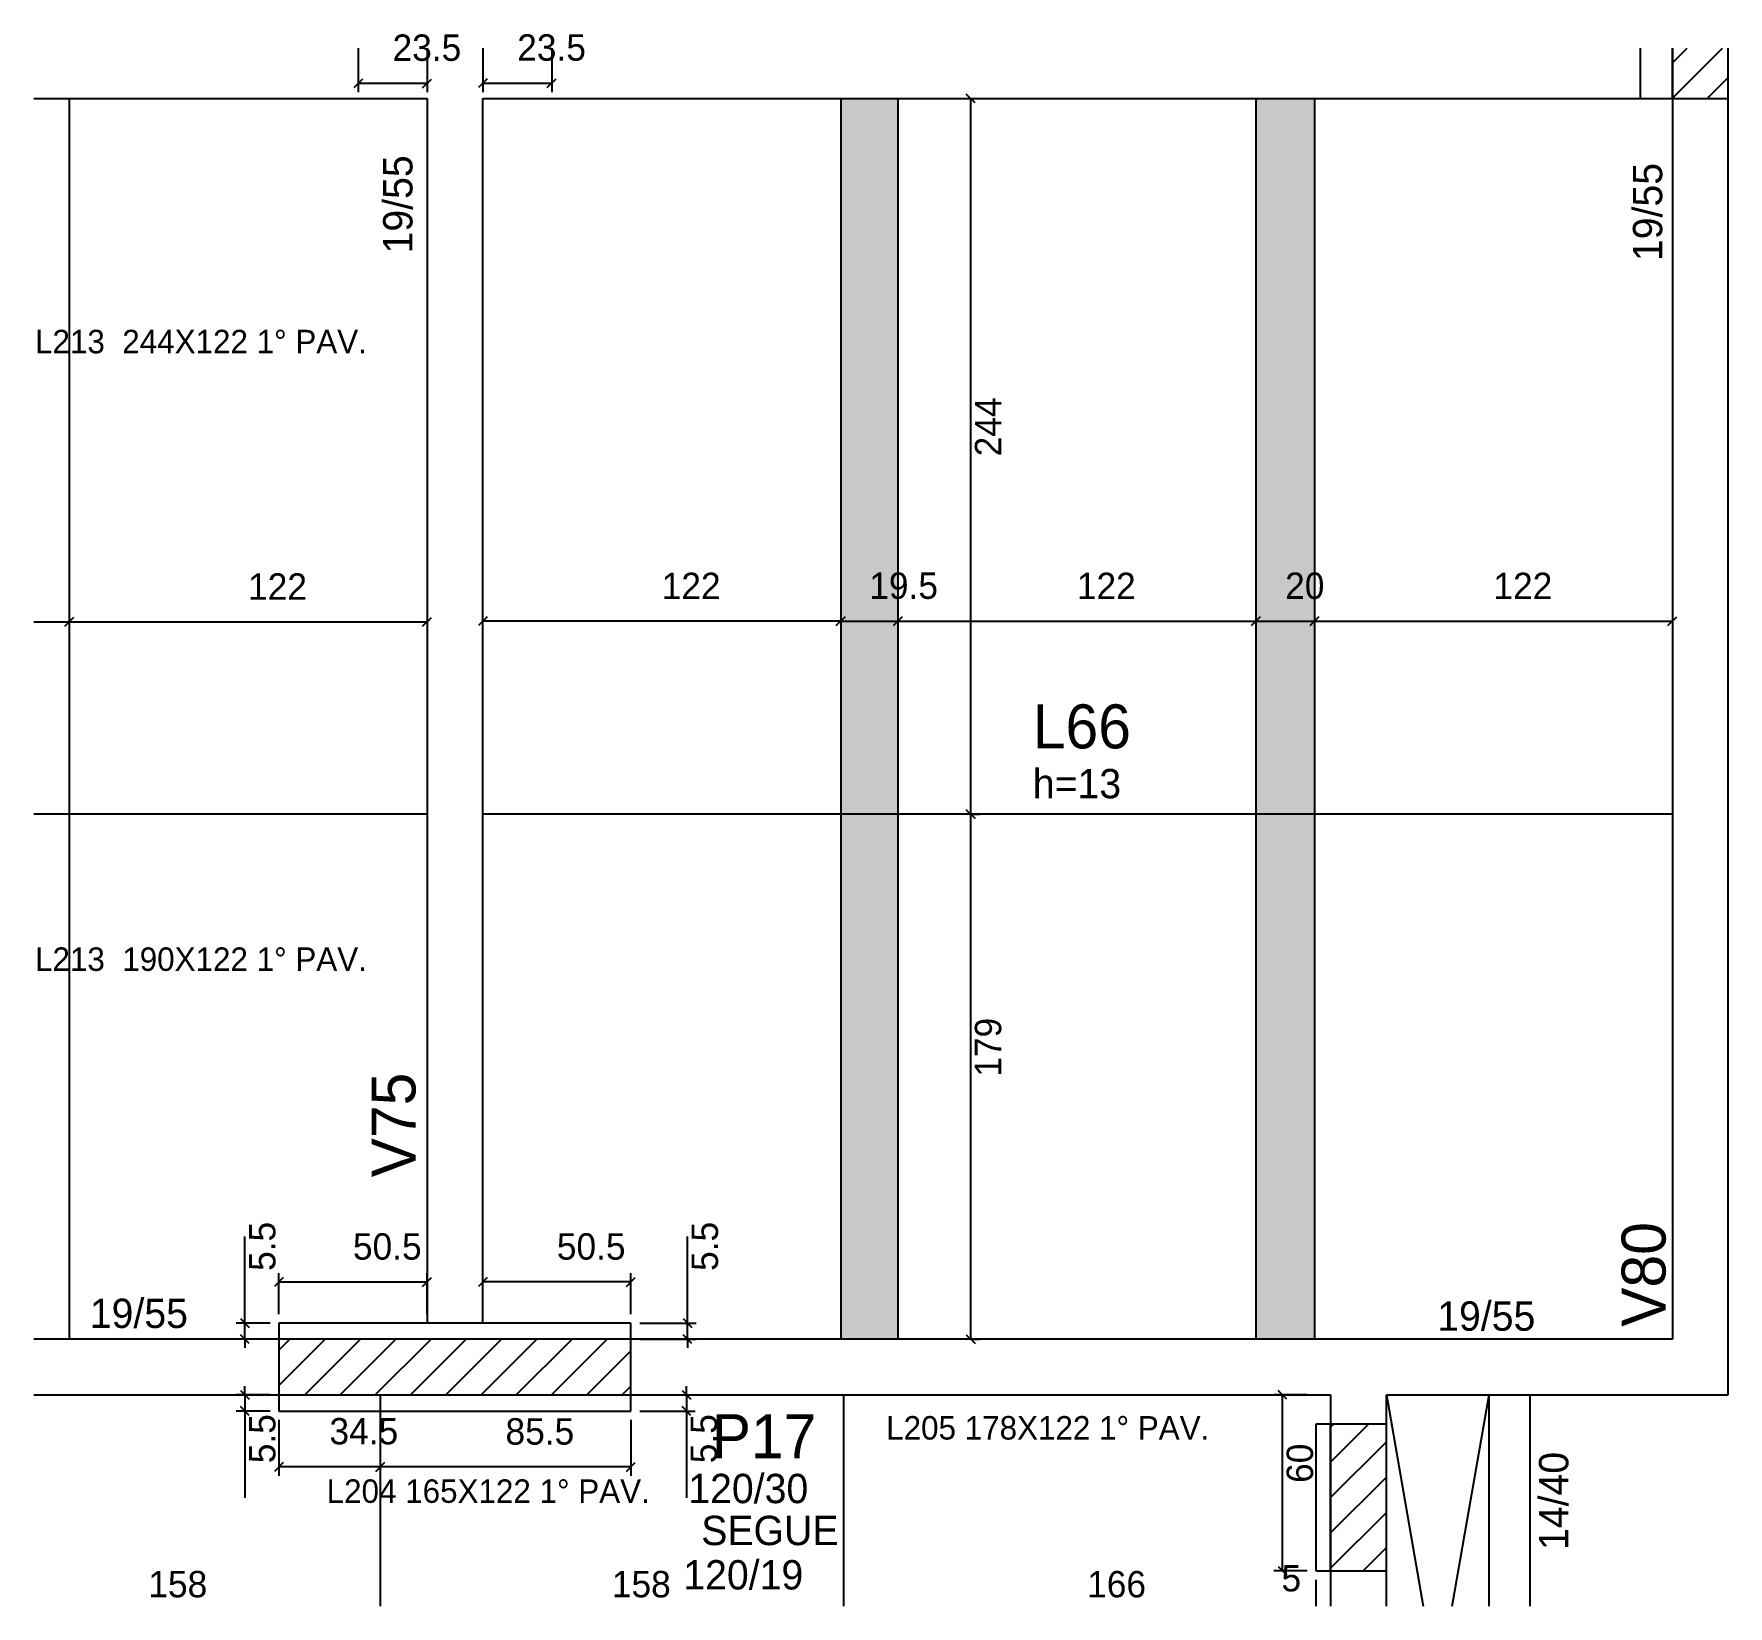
# Model space of a CAD drawing. Header units: metres. Extents: x 6733 to 7311, y 2606 to 3142.
import ezdxf

# ---------------------------------------------------------------- set-up
doc = ezdxf.new("R2010")
doc.units = ezdxf.units.M
for name, color, linetype in [('1', 7, 'Continuous'), ('3', 7, 'Continuous'), ('4', 7, 'Continuous'), ('7', 7, 'Continuous'), ('AUX00', 7, 'Continuous'), ('Hachura', 7, 'Continuous'), ('Painéis', 7, 'Continuous')]:
    doc.layers.add(name, color=color, linetype=linetype)

msp = doc.modelspace()

# ---------------------------------------------------------------- hatches: boundary and pattern name
at = {"layer": 'Hachura'}
h = msp.add_hatch(color=7, dxfattribs=at)
h.dxf.hatch_style = 1
h.paths.add_polyline_path([(7008.16, 2697.17), (7027.66, 2697.17), (7027.66, 3120.17), (7008.16, 3120.17), (7008.16, 2697.17)])
h = msp.add_hatch(color=7, dxfattribs=at)
h.dxf.hatch_style = 1
h.paths.add_polyline_path([(7149.66, 2697.17), (7169.66, 2697.17), (7169.66, 3120.17), (7149.66, 3120.17), (7149.66, 2697.17)])

# ---------------------------------------------------------------- linework, layer by layer
at = {"layer": '1', "color": 1, "lineweight": 25}
for p, q in [((7194.16, 2678.17), (7206.69, 2606.17)), ((7216.62, 2606.17), (7229.16, 2678.17))]:
    msp.add_line(p, q, dxfattribs=at)
at = {"layer": '3', "color": 3, "lineweight": 25}
for p, q in [((7291.66, 3120.3), (7308.72, 3137.37)), ((7291.66, 3132.32), (7296.7, 3137.37)), ((7303.54, 3120.17), (7310.66, 3127.28)), ((6816.66, 2681.36), (6832.46, 2697.17)), ((6816.66, 2693.38), (6820.44, 2697.17)), ((6825.48, 2678.17), (6844.48, 2697.17)), ((6837.5, 2678.17), (6856.5, 2697.17)), ((6849.52, 2678.17), (6868.52, 2697.17)), ((6861.54, 2678.17), (6880.54, 2697.17)), ((6873.56, 2678.17), (6892.56, 2697.17)), ((6885.58, 2678.17), (6904.58, 2697.17)), ((6897.6, 2678.17), (6916.6, 2697.17)), ((6909.62, 2678.17), (6928.62, 2697.17)), ((6921.65, 2678.17), (6936.66, 2693.18)), ((6933.67, 2678.17), (6936.66, 2681.15)), ((7175.16, 2655.2), (7188.12, 2668.17)), ((7175.16, 2667.22), (7176.1, 2668.17)), ((7175.16, 2643.18), (7194.16, 2662.18)), ((7175.16, 2631.16), (7194.16, 2650.16)), ((7175.16, 2619.13), (7194.16, 2638.13)), ((7186.21, 2618.17), (7194.16, 2626.11))]:
    msp.add_line(p, q, dxfattribs=at)
for points in [[(6733.16, 3120.17), (6867.16, 3120.17)], [(6867.16, 3120.17), (6867.16, 2702.67)], [(6886.16, 3120.17), (7280.66, 3120.17)], [(6886.16, 2702.67), (6886.16, 3120.17)], [(7291.66, 3120.17), (7291.66, 2697.17)], [(7291.66, 3120.17), (7291.66, 2758.17)], [(7310.66, 2678.17), (7310.66, 3120.17)], [(6816.66, 2697.17), (6733.16, 2697.17)], [(7184.66, 2697.17), (6936.66, 2697.17)], [(7291.66, 2697.17), (7184.66, 2697.17)], [(7291.66, 2697.17), (7184.66, 2697.17)], [(6733.16, 2678.17), (6816.66, 2678.17)], [(6936.66, 2678.17), (7175.16, 2678.17)], [(7175.16, 2678.17), (7175.16, 2668.17)], [(7194.16, 2678.17), (7310.66, 2678.17)], [(7194.16, 2668.17), (7194.16, 2678.17)], [(7229.16, 2606.17), (7229.16, 2678.17)], [(7243.16, 2606.17), (7243.16, 2678.17)], [(7175.16, 2618.17), (7175.16, 2606.17)], [(7194.16, 2606.17), (7194.16, 2618.17)]]:
    msp.add_lwpolyline(points, dxfattribs=at)
at = {"layer": '7', "color": 7, "lineweight": 25}
for points in [[(7280.66, 3137.37), (7280.66, 3120.17)], [(7291.66, 3120.17), (7291.66, 3137.37)], [(7291.66, 3137.37), (7291.66, 3120.17)], [(7310.66, 3120.17), (7310.66, 3137.37)], [(7280.66, 3120.17), (7291.66, 3120.17)], [(7291.66, 3120.17), (7310.66, 3120.17)], [(6936.66, 2702.67), (6816.66, 2702.67)], [(6816.66, 2702.67), (6816.66, 2672.67)], [(6936.66, 2697.17), (6816.66, 2697.17)], [(6816.66, 2697.17), (6816.66, 2678.17)], [(6936.66, 2672.67), (6936.66, 2702.67)], [(6936.66, 2678.17), (6936.66, 2697.17)], [(6816.66, 2678.17), (6936.66, 2678.17)], [(6816.66, 2672.67), (6936.66, 2672.67)], [(7175.16, 2668.17), (7170.16, 2668.17)], [(7170.16, 2668.17), (7170.16, 2618.17)], [(7175.16, 2618.17), (7175.16, 2668.17)], [(7194.16, 2668.17), (7175.16, 2668.17)], [(7175.16, 2668.17), (7175.16, 2618.17)], [(7194.16, 2618.17), (7194.16, 2668.17)], [(7170.16, 2618.17), (7175.16, 2618.17)], [(7175.16, 2618.17), (7194.16, 2618.17)]]:
    msp.add_lwpolyline(points, dxfattribs=at)
at = {"layer": 'Painéis', "color": 4, "lineweight": 25}
for p, q in [((6843.66, 3137.37), (6843.66, 3122.31)), ((6867.16, 3137.37), (6867.16, 3122.31)), ((6886.16, 3137.37), (6886.16, 3122.37)), ((6909.66, 3137.37), (6909.66, 3122.37)), ((6867.16, 3125.31), (6843.66, 3125.31)), ((6886.16, 3125.37), (6909.66, 3125.37)), ((7052.47, 2876.17), (7052.47, 3120.17)), ((6733.16, 2941.72), (6745.16, 2941.72)), ((6745.16, 2941.72), (6867.16, 2941.72)), ((7008.16, 2941.95), (6886.16, 2941.95)), ((7008.16, 2941.95), (7027.66, 2941.95)), ((7027.66, 2941.95), (7149.66, 2941.95)), ((7149.66, 2941.95), (7169.66, 2941.95)), ((7169.66, 2941.95), (7291.66, 2941.95)), ((7052.47, 2697.17), (7052.47, 2876.17)), ((7052.53, 2876.17), (7055.47, 2876.17)), ((6805.08, 2702.67), (6805.08, 2732.23)), ((6955.94, 2702.67), (6955.94, 2732.23)), ((6816.66, 2705.67), (6816.66, 2719.69)), ((6816.66, 2716.69), (6867.16, 2716.69)), ((6867.16, 2705.67), (6867.16, 2719.69)), ((6886.16, 2705.67), (6886.16, 2719.69)), ((6936.66, 2716.69), (6886.16, 2716.69)), ((6936.66, 2705.67), (6936.66, 2719.69)), ((6813.66, 2702.67), (6802.08, 2702.67)), ((6813.66, 2697.17), (6802.08, 2697.17)), ((6805.08, 2697.17), (6805.08, 2702.67)), ((6805.08, 2697.17), (6805.08, 2694.17)), ((6939.66, 2702.67), (6958.94, 2702.67)), ((6939.66, 2697.17), (6958.94, 2697.17)), ((6955.94, 2697.17), (6955.94, 2702.67)), ((6955.94, 2697.17), (6955.94, 2694.17)), ((7052.53, 2697.17), (7055.47, 2697.17)), ((6805.08, 2678.17), (6805.08, 2681.17)), ((6955.6, 2678.17), (6955.6, 2681.17)), ((6813.66, 2678.17), (6802.08, 2678.17)), ((6805.08, 2678.17), (6805.08, 2672.67)), ((6939.66, 2678.17), (6958.6, 2678.17)), ((6955.6, 2678.17), (6955.6, 2672.67)), ((7167.16, 2678.17), (7155.76, 2678.17)), ((7158.76, 2618.17), (7158.76, 2678.17)), ((6813.66, 2672.67), (6802.08, 2672.67)), ((6805.08, 2672.67), (6805.08, 2643.1)), ((6816.66, 2669.67), (6816.66, 2650.61)), ((6851.16, 2669.67), (6851.16, 2650.61)), ((6851.16, 2669.67), (6851.16, 2650.61)), ((6936.66, 2669.67), (6936.66, 2650.61)), ((6939.66, 2672.67), (6958.6, 2672.67)), ((6955.6, 2672.67), (6955.6, 2643.1)), ((6851.16, 2653.61), (6816.66, 2653.61)), ((6936.66, 2653.61), (6851.16, 2653.61)), ((7167.16, 2618.17), (7155.76, 2618.17)), ((7170.16, 2615.17), (7170.16, 2606.17)), ((7175.16, 2615.17), (7175.16, 2606.17))]:
    msp.add_line(p, q, dxfattribs=at)
at = {"layer": 'Painéis', "color": 0, "lineweight": 25}
for p, q in [((6845.16, 3126.81), (6842.16, 3123.81)), ((6865.66, 3123.81), (6868.66, 3126.81)), ((6887.66, 3126.87), (6884.66, 3123.87)), ((6908.16, 3123.87), (6911.16, 3126.87)), ((7053.97, 3118.67), (7050.97, 3121.67)), ((6743.66, 2940.22), (6746.66, 2943.22)), ((6746.66, 2943.22), (6743.66, 2940.22)), ((6865.66, 2940.22), (6868.66, 2943.22)), ((6887.66, 2943.45), (6884.66, 2940.45)), ((7009.66, 2943.45), (7006.66, 2940.45)), ((7006.66, 2940.45), (7009.66, 2943.45)), ((7029.16, 2943.45), (7026.16, 2940.45)), ((7026.16, 2940.45), (7029.16, 2943.45)), ((7148.16, 2940.45), (7151.16, 2943.45)), ((7151.16, 2943.45), (7148.16, 2940.45)), ((7168.16, 2940.45), (7171.16, 2943.45)), ((7171.16, 2943.45), (7168.16, 2940.45)), ((7290.16, 2940.45), (7293.16, 2943.45)), ((7053.97, 2874.67), (7050.97, 2877.67)), ((7050.97, 2877.67), (7053.97, 2874.67)), ((6818.16, 2718.19), (6815.16, 2715.19)), ((6865.66, 2715.19), (6868.66, 2718.19)), ((6887.66, 2718.19), (6884.66, 2715.19)), ((6935.16, 2715.19), (6938.16, 2718.19)), ((6803.58, 2704.17), (6806.58, 2701.17)), ((6954.44, 2704.17), (6957.44, 2701.17)), ((6806.58, 2695.67), (6803.58, 2698.67)), ((6957.44, 2695.67), (6954.44, 2698.67)), ((7050.97, 2698.67), (7053.97, 2695.67)), ((6803.58, 2679.67), (6806.58, 2676.67)), ((6954.1, 2679.67), (6957.1, 2676.67)), ((7160.26, 2676.67), (7157.26, 2679.67)), ((6806.58, 2671.17), (6803.58, 2674.17)), ((6957.1, 2671.17), (6954.1, 2674.17)), ((6818.16, 2655.11), (6815.16, 2652.11)), ((6849.66, 2652.11), (6852.66, 2655.11)), ((6852.66, 2655.11), (6849.66, 2652.11)), ((6935.16, 2652.11), (6938.16, 2655.11)), ((7157.26, 2619.67), (7160.26, 2616.67))]:
    msp.add_line(p, q, dxfattribs=at)
at = {"layer": 'Painéis', "color": 200, "lineweight": 25}
for p, q in [((6745.16, 3120.17), (6745.16, 2697.17)), ((7008.16, 3120.17), (7008.16, 2697.17)), ((7027.66, 3120.17), (7027.66, 2697.17)), ((7149.66, 3120.17), (7149.66, 2697.17)), ((7169.66, 3120.17), (7169.66, 2697.17)), ((6867.16, 2876.17), (6733.16, 2876.17)), ((7291.66, 2876.17), (6886.16, 2876.17)), ((6851.16, 2678.17), (6851.16, 2606.17)), ((7009.16, 2678.17), (7009.16, 2606.17))]:
    msp.add_line(p, q, dxfattribs=at)

# ---------------------------------------------------------------- texts
at = {"layer": '3', "color": 3, "lineweight": 25}
for s, p in [('19/55', (6862.2, 3067.33)), ('19/55', (7288.2, 3064.73)), ('14/40', (7256.19, 2625.29))]:
    msp.add_text(s, height=10, rotation=90, dxfattribs=at).set_placement(p)
for s, p in [('h=13', (7073.64, 2881.59)), ('19/55', (6752.21, 2700.99)), ('19/55', (7211.49, 2700.06)), ('120/30', (6956.21, 2641.27)), ('SEGUE', (6960.63, 2626.96)), ('120/19', (6954.51, 2611.84))]:
    msp.add_text(s, height=10, dxfattribs=at).set_placement(p)
at = {"layer": '4', "color": 4, "lineweight": 25}
for s, p in [('L66', (7073.64, 2898.59)), ('P17', (6964.2, 2656.58))]:
    msp.add_text(s, height=15, dxfattribs=at).set_placement(p)
for s, p in [('V75', (6863.24, 2752.35)), ('V80', (7289.34, 2701.4))]:
    msp.add_text(s, height=15, rotation=90, dxfattribs=at).set_placement(p)
at = {"layer": 'AUX00', "color": 7, "lineweight": 25}
for s, p in [('L213 ^J244X122^J1° PAV.', (6733.54, 3033.3)), ('L213 ^J190X122^J1° PAV.', (6733.54, 2822.74)), ('L205^J178X122^J1° PAV.', (7023.67, 2662.95)), ('L204^J165X122^J1° PAV.', (6832.95, 2641.37))]:
    msp.add_text(s, height=8, dxfattribs=at).set_placement(p)
at = {"layer": 'Painéis', "color": 240, "lineweight": 25}
for s, p in [('23.5', (6855.41, 3133)), ('23.5', (6897.91, 3133.06)), ('122', (6806.16, 2949.28)), ('122', (6947.16, 2949.5)), ('19.5', (7017.91, 2949.57)), ('122', (7088.66, 2949.5)), ('20', (7159.66, 2949.54)), ('122', (7230.66, 2949.5)), ('50.5', (6841.91, 2724.29)), ('50.5', (6911.41, 2724.29)), ('34.5', (6833.91, 2661.31)), ('85.5', (6893.91, 2661.23)), ('158', (6772.16, 2609.16)), ('158', (6930.16, 2609.16)), ('166', (7092.16, 2609.14)), ('5', (7158.41, 2611.19))]:
    msp.add_text(s, height=9, dxfattribs=at).set_placement(p)
for s, p in [('244', (7062.9, 2998.17)), ('179', (7062.88, 2786.67)), ('5.5', (6815.48, 2720.45)), ('5.5', (6966.34, 2720.45)), ('5.5', (6815.48, 2654.88)), ('5.5', (6966, 2654.88)), ('60', (7169.16, 2648.17))]:
    msp.add_text(s, height=9, rotation=90, dxfattribs=at).set_placement(p)

doc.saveas('drawing.dxf')
